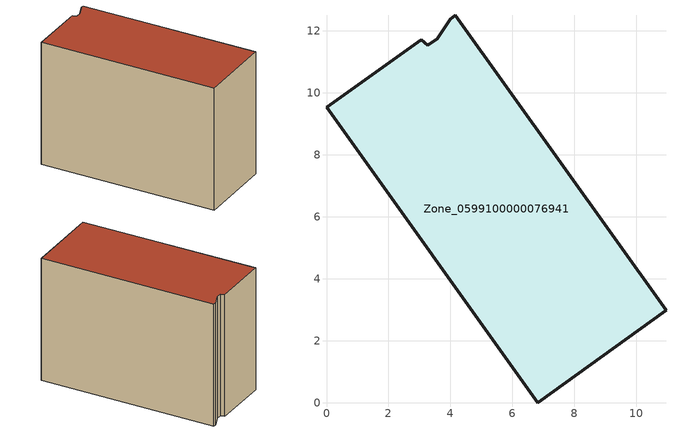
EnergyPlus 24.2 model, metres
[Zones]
Zone_0599100000076941
 floor ground (C_G): 3.58,11.75 3.99,12.38 4.16,12.5 10.96,2.99 6.81,0 0,9.53 3.06,11.72 3.27,11.54 z0
 wall outside (C_F): 3.27,11.54 3.06,11.72 0,9.53 6.81,0 10.96,2.99 4.16,12.5 3.99,12.38 3.58,11.75 3.27,11.54 z0:8.24
 roof outside (C_R): 3.99,12.38 3.58,11.75 3.27,11.54 3.06,11.72 0,9.53 6.81,0 10.96,2.99 4.16,12.5 z8.24
[BUILDING]
Pand.0599100000076941: North Axis=0; Terrain=City; Loads Convergence Tolerance Value=0.04; Temperature Convergence Tolerance Value=0.4; Solar Distribution=FullExterior; Maximum Number of Warmup Days=25; Minimum Number of Warmup Days=1
[Site:Location]
Rotterdam.The.Hague.AP_ZH_NLD Design_Conditions: Latitude=51.96; Longitude=4.45; Time Zone=1; Elevation=-4.5
[SITE:GROUNDTEMPERATURE:BUILDINGSURFACE]
18, 18, 18, 18, 18, 18, 18, 18, 18, 18, 18, 18
[MATERIAL] Thermal Absorptance=0.9; Solar Absorptance=0.7; Visible Absorptance=0.7
Name | Roughness | Thickness | Conductivity | Density | Specific Heat
G.TI.1975-1991 | MediumSmooth | 0.15 | 0.288461 | 540 | 1210
F.TI.1975-1991 | Rough | 0.3 | 0.230769 | 1920 | 840
R.TI.1975-1991 | MediumRough | 0.2 | 0.153846 | 1500 | 1000
[CONSTRUCTION]
C_G: G.TI.1975-1991
C_F: F.TI.1975-1991
C_R: R.TI.1975-1991
[ZONE]
Zone_0599100000076941: Type=1; Multiplier=1; Ceiling Height=Autocalculate; Volume=Autocalculate; Floor Area=autocalculate; Part of Total Floor Area=Yes
[ZONEINFILTRATION:DESIGNFLOWRATE]
Infil_Zone_0599100000076941: Zone or ZoneList or Space or SpaceList=Zone_0599100000076941; Schedule=AlwaysOn; Design Flow Rate Calculation Method=Flow/Area; Flow Rate per Floor Area=0.003; Constant Term Coefficient=1; Temperature Term Coefficient=0; Velocity Term Coefficient=0; Velocity Squared Term Coefficient=0
[HVACTEMPLATE:ZONE:IDEALLOADSAIRSYSTEM]
Zone_0599100000076941: Maximum Heating Supply Air Temperature=50; Minimum Cooling Supply Air Temperature=13; Maximum Heating Supply Air Humidity Ratio=0.0156; Minimum Cooling Supply Air Humidity Ratio=0.0077; Heating Limit=NoLimit; Cooling Limit=NoLimit; Dehumidification Control Type=ConstantSensibleHeatRatio; Cooling Sensible Heat Ratio=0.7; Dehumidification Setpoint=60; Humidification Control Type=None; Humidification Setpoint=30; Outdoor Air Method=None; Outdoor Air Flow Rate per Person=0.00944; Outdoor Air Flow Rate per Zone Floor Area=0; Outdoor Air Flow Rate per Zone=0; Demand Controlled Ventilation Type=None; Outdoor Air Economizer Type=NoEconomizer; Heat Recovery Type=None; Sensible Heat Recovery Effectiveness=0.7; Latent Heat Recovery Effectiveness=0.65
[ZONECONTROL:THERMOSTAT]
ThermostatControl_Zone_0599100000076941: Zone or ZoneList=Zone_0599100000076941; Control Type Schedule=DualSetpointControlType; Control 1=Thermostat_Zone_0599100000076941; Temperature Difference Between Cutout And Setpoint=0
[THERMOSTATSETPOINT:DUALSETPOINT]
Thermostat_Zone_0599100000076941: Heating Setpoint Temperature Schedule=HeatingSetpoint_Zone_0599100000076941; Cooling Setpoint Temperature Schedule=CoolingSetpoint_Zone_0599100000076941
[SCHEDULE:COMPACT]
HeatingSetpoint_Zone_0599100000076941: Through: 12/31, For: AllDays, Until: 24:00, 21
CoolingSetpoint_Zone_0599100000076941: Through: 12/31, For: AllDays, Until: 24:00, 24
DualSetpointControlType: Through: 12/31, For: AllDays, Until: 24:00, 4
AlwaysOn: Through: 12/31, For: AllDays, Until: 24:00, 1
